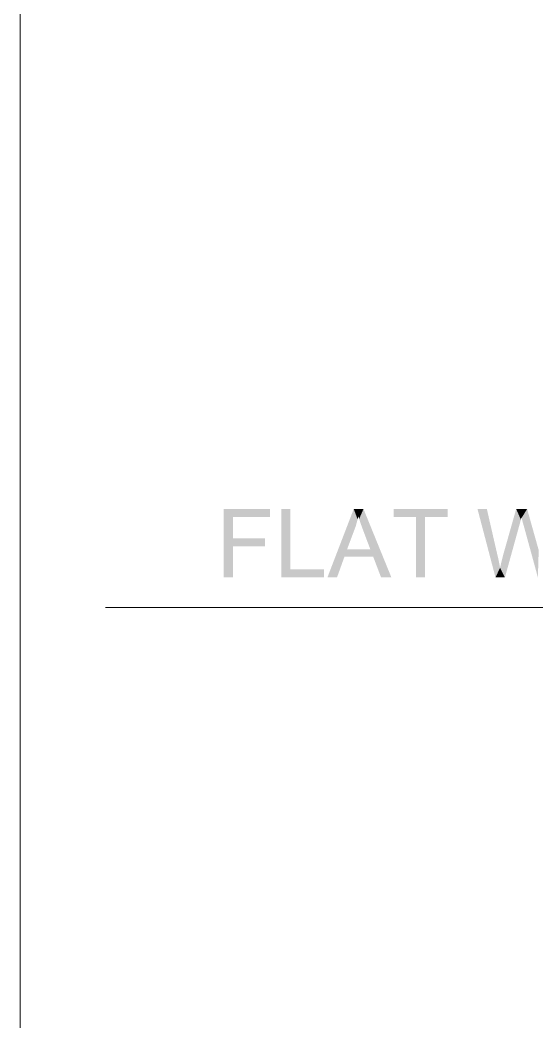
# Model space of a CAD drawing. Header units: millimetres. Extents: x 2 to 579, y 1 to 405.
# Drawn here: x 142.08 to 148.6, y 111.04 to 123.69 of the extents above; entities that cross this region are included whole.
import ezdxf

# ---------------------------------------------------------------- set-up
doc = ezdxf.new("R2010")
doc.units = ezdxf.units.MM
doc.linetypes.add('XKITLINE00', pattern=[0])
doc.layers.add('LinkedObject', color=7, linetype='Continuous', lineweight=0)

# ---------------------------------------------------------------- blocks, each defined once
blk = doc.blocks.new('*A4')
at = {"layer": 'LinkedObject'}
for points in [[(144.762, 117.148), (144.648, 116.654), (144.648, 117.518)], [(144.762, 117.148), (144.648, 117.518), (144.762, 117.416)], [(145.231, 117.416), (144.648, 117.518), (145.231, 117.518)], [(144.762, 117.416), (144.648, 117.518), (145.231, 117.416)], [(145.488, 117.518), (145.374, 116.654), (145.374, 117.518)], [(145.488, 116.756), (145.374, 116.654), (145.488, 117.518)], [(146.287, 117.518), (146.298, 117.262), (145.955, 116.654)], [(146.298, 117.262), (146.287, 117.518), (146.313, 117.303)], [(146.313, 117.303), (146.287, 117.518), (146.336, 117.386)], [(146.336, 117.386), (146.287, 117.518), (146.345, 117.427)], [(146.41, 117.518), (146.345, 117.427), (146.287, 117.518)], [(146.345, 117.427), (146.41, 117.518), (146.355, 117.392)], [(146.355, 117.392), (146.41, 117.518), (146.386, 117.302)], [(146.386, 117.302), (146.41, 117.518), (146.406, 117.248)], [(146.406, 117.248), (146.41, 117.518), (146.496, 117.009)], [(146.496, 117.009), (146.41, 117.518), (146.532, 116.916)], [(146.532, 116.916), (146.41, 117.518), (146.762, 116.654)], [(146.789, 117.518), (147.073, 117.416), (146.789, 117.416)], [(147.187, 117.416), (147.073, 117.416), (146.789, 117.518)], [(147.187, 117.416), (146.789, 117.518), (147.473, 117.518)], [(147.187, 117.416), (147.473, 117.518), (147.473, 117.416)], [(147.966, 117.518), (148.075, 116.654), (147.848, 117.518)], [(148.096, 116.951), (148.075, 116.654), (147.966, 117.518)], [(148.336, 117.518), (148.376, 117.312), (148.171, 116.934)], [(148.376, 117.312), (148.336, 117.518), (148.382, 117.333)], [(148.382, 117.333), (148.336, 117.518), (148.395, 117.384)], [(148.395, 117.384), (148.336, 117.518), (148.402, 117.414)], [(148.474, 117.518), (148.402, 117.414), (148.336, 117.518)], [(148.402, 117.414), (148.474, 117.518), (148.404, 117.404)], [(148.404, 117.404), (148.474, 117.518), (148.418, 117.353)], [(148.418, 117.353), (148.474, 117.518), (148.43, 117.312)], [(148.43, 117.312), (148.474, 117.518), (148.597, 117.08)], [(147.073, 116.654), (147.187, 117.416), (147.187, 116.654)], [(147.073, 117.416), (147.187, 117.416), (147.073, 116.654)], [(145.955, 116.654), (146.298, 117.262), (146.203, 117.009)], [(148.171, 116.934), (148.376, 117.312), (148.194, 116.654)], [(148.597, 117.08), (148.61, 116.654), (148.43, 117.312)], [(144.762, 117.046), (144.648, 116.654), (144.762, 117.148)], [(145.167, 117.046), (144.762, 117.148), (145.167, 117.148)], [(144.762, 117.046), (144.762, 117.148), (145.167, 117.046)], [(148.62, 116.999), (148.61, 116.654), (148.597, 117.08)], [(144.648, 116.654), (144.762, 117.046), (144.762, 116.654)], [(146.17, 116.916), (145.955, 116.654), (146.203, 117.009)], [(146.203, 117.009), (146.532, 116.916), (146.17, 116.916)], [(146.496, 117.009), (146.532, 116.916), (146.203, 117.009)], [(148.107, 116.907), (148.075, 116.654), (148.096, 116.951)], [(145.955, 116.654), (146.17, 116.916), (146.076, 116.654)], [(146.532, 116.916), (146.762, 116.654), (146.632, 116.654)], [(148.125, 116.819), (148.075, 116.654), (148.107, 116.907)], [(148.149, 116.844), (148.194, 116.654), (148.132, 116.775)], [(148.169, 116.924), (148.194, 116.654), (148.149, 116.844)], [(148.171, 116.934), (148.194, 116.654), (148.169, 116.924)], [(145.374, 116.654), (145.488, 116.756), (145.913, 116.654)], [(145.913, 116.654), (145.488, 116.756), (145.913, 116.756)], [(148.132, 116.775), (148.075, 116.654), (148.125, 116.819)], [(148.132, 116.775), (148.194, 116.654), (148.075, 116.654)]]:
    blk.add_hatch(color=7, dxfattribs=at).paths.add_polyline_path(points, flags=17)
at = {"layer": 'LinkedObject', "color": 2, "linetype": 'XKITLINE00', "lineweight": 0}
blk.add_line((142.078, 88.586), (142.078, 160.078), dxfattribs=at)
at = {"layer": 'LinkedObject', "color": 6, "linetype": 'XKITLINE00', "lineweight": 0}
blk.add_line((162.723, 116.274), (143.154, 116.274), dxfattribs=at)

msp = doc.modelspace()

# ---------------------------------------------------------------- block references
at = {"lineweight": 0}
msp.add_blockref('*A4', (0, 0), dxfattribs=at)

doc.saveas('drawing.dxf')
